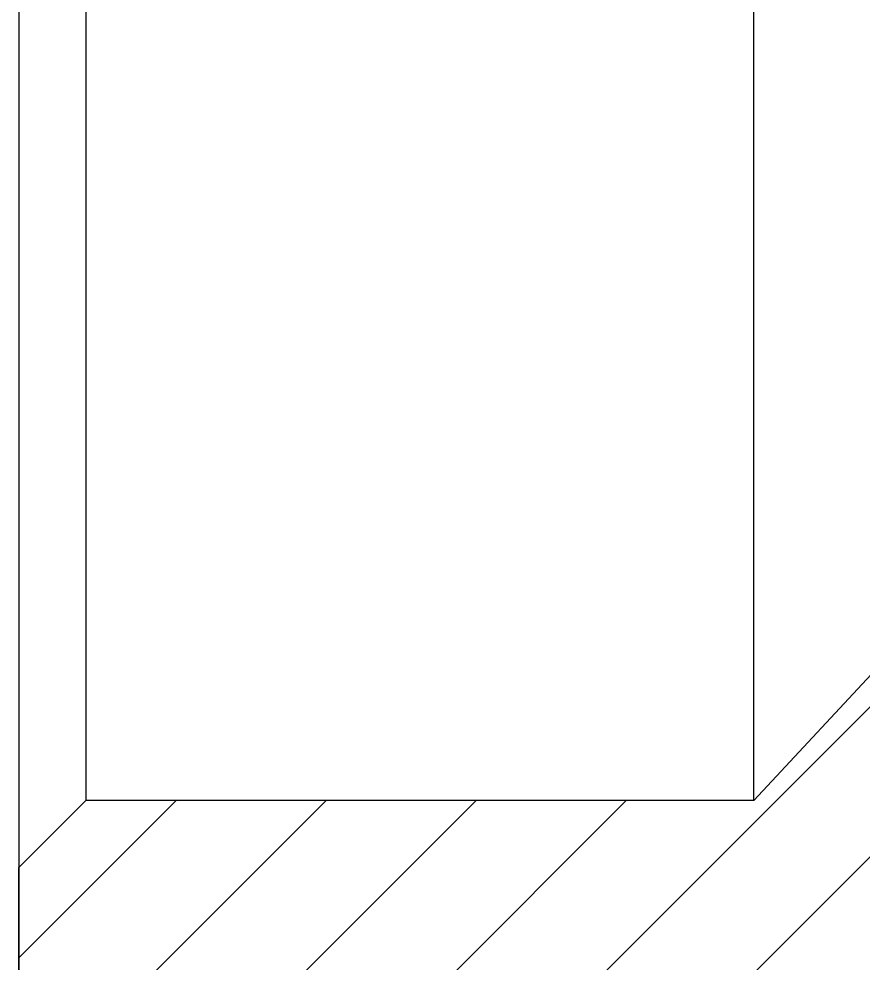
# Model space of a CAD drawing. Header units: millimetres. Extents: x -25 to 1862, y -10 to 2202.
# Drawn here: x 839.06 to 876.96, y 1998.72 to 2041.12 of the extents above; entities that cross this region are included whole.
import ezdxf

# ---------------------------------------------------------------- set-up
doc = ezdxf.new("R2010")
doc.units = ezdxf.units.MM
doc.header["$LTSCALE"] = 10
doc.layers.add('1轮廓实线层', color=7, linetype='Continuous')
doc.layers.add('5剖面线层', color=2, linetype='Continuous')

# ---------------------------------------------------------------- blocks, each defined once
blk = doc.blocks.new('总装图v3.1')
at = {"layer": '5剖面线层'}
h = blk.add_hatch(dxfattribs=at)
h.set_pattern_fill('ANSI31', color=256, scale=1.5, angle=180, style=0)
h.set_pattern_definition([(225, (429.914, 256.248), (3.367596, -3.367596), [])])
h.paths.add_polyline_path([(-3, -70.5), (13, -70.5), (13, -74.6), (41, -74.6), (42, -73.6), (42, -71.55), (39, -71.55), (39, -67.55), (42, -67.55), (42, -65), (47, -65), (48, -64), (48, -49.5), (47, -48.5), (43, -48.5), (30, -62.5), (0, -62.5), (-3, -65.5)])
h.paths.add_polyline_path([(-3, -93.5), (-2, -94.5), (41, -94.5), (42, -93.5), (42, -86.4), (41, -85.4), (13, -85.4), (13, -89.5), (-3, -89.5)])
h.paths.add_polyline_path([(-3, 65.5), (0, 62.5), (30, 62.5), (43, 48.5), (47, 48.5), (48, 49.5), (48, 64), (47, 65), (42, 65), (42, 67.55), (39, 67.55), (39, 71.55), (42, 71.55), (42, 73.6), (41, 74.6), (13, 74.6), (13, 70.5), (-3, 70.5)])
h.paths.add_polyline_path([(-3, 89.5), (3.182, 89.5), (13, 89.5), (13, 85.4), (41, 85.4), (42, 86.4), (42, 93.5), (41, 94.5), (-2, 94.5), (-3, 93.5)])
at = {"layer": '1轮廓实线层'}
for p, q in [((-3, 93.5), (-3, -93.5)), ((0, 62.5), (0, -62.5)), ((30, -62.5), (30, 62.5)), ((43, -48.5), (30, -62.5)), ((0, -62.5), (-3, -65.5)), ((30, -62.5), (0, -62.5)), ((-3, -93.5), (-3, -65.5))]:
    blk.add_line(p, q, dxfattribs=at)

msp = doc.modelspace()

# ---------------------------------------------------------------- block references
at = {"layer": '1轮廓实线层'}
msp.add_blockref('总装图v3.1', (842.059, 2068.522), dxfattribs=at)

doc.saveas('drawing.dxf')
